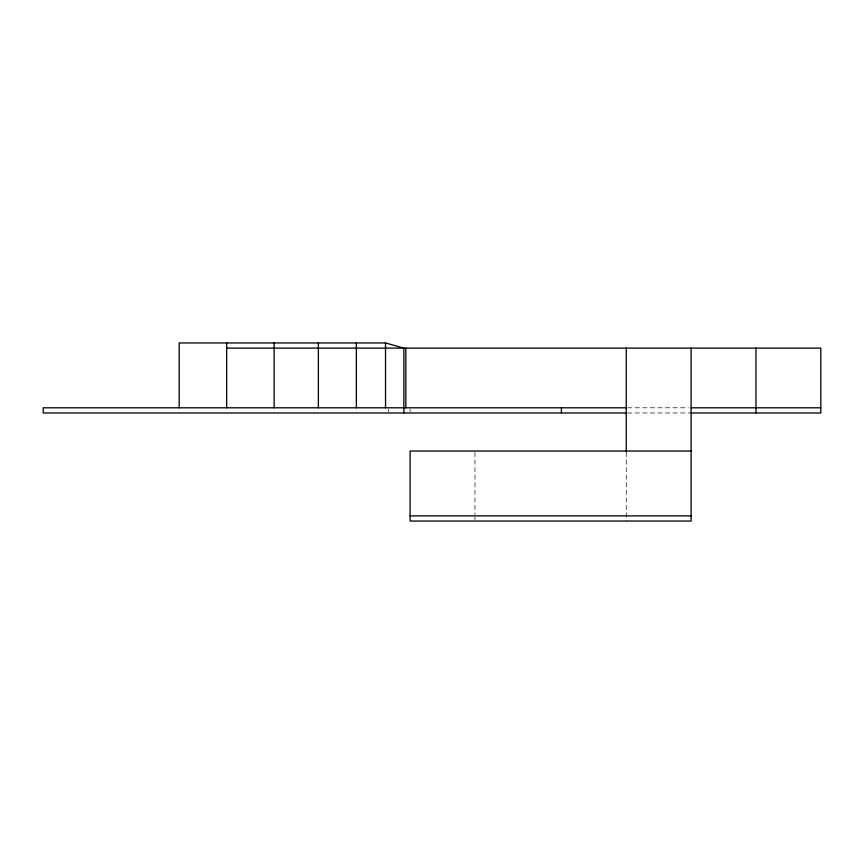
<?xml version="1.0" encoding="UTF-8"?>
<svg xmlns="http://www.w3.org/2000/svg" width="864" height="864" viewBox="0 0 864 864"><rect width="100%" height="100%" fill="white"/><g stroke="black" fill="none" stroke-linecap="round" stroke-linejoin="round"><path stroke-width="0.65" stroke-dasharray="4.32 3.24" d="M627.588 407.797L688.457 407.797M627.588 412.97L691.103 412.97M626.26 452.358L626.26 521.046M474.952 452.358L474.952 514.555M474.952 517.169L474.952 519.75M410.108 409.093L410.108 411.674M388.487 409.093L388.487 411.674"/><path stroke-width="1.3" d="M403.855 412.97L403.855 348.116L385.528 342.954L179.172 342.954L179.172 407.797M226.649 348.116L820.8 348.116L820.8 412.97L691.103 412.97M626.26 407.797L43.2 407.797L43.2 412.97L626.26 412.97M691.103 407.797L820.8 407.797M691.103 451.03L410.108 451.03L410.108 521.046L691.103 521.046L691.103 348.116M410.108 515.884L691.103 515.884M755.957 348.116L755.957 412.97M626.26 348.116L626.26 451.829M561.416 407.797L561.416 412.97M405.832 348.116L405.832 407.797M385.528 342.954L385.528 407.797M356.368 342.954L356.368 407.797M318.373 342.954L318.373 407.797M274.136 342.954L274.136 407.797M226.649 342.954L226.649 407.797"/></g></svg>
